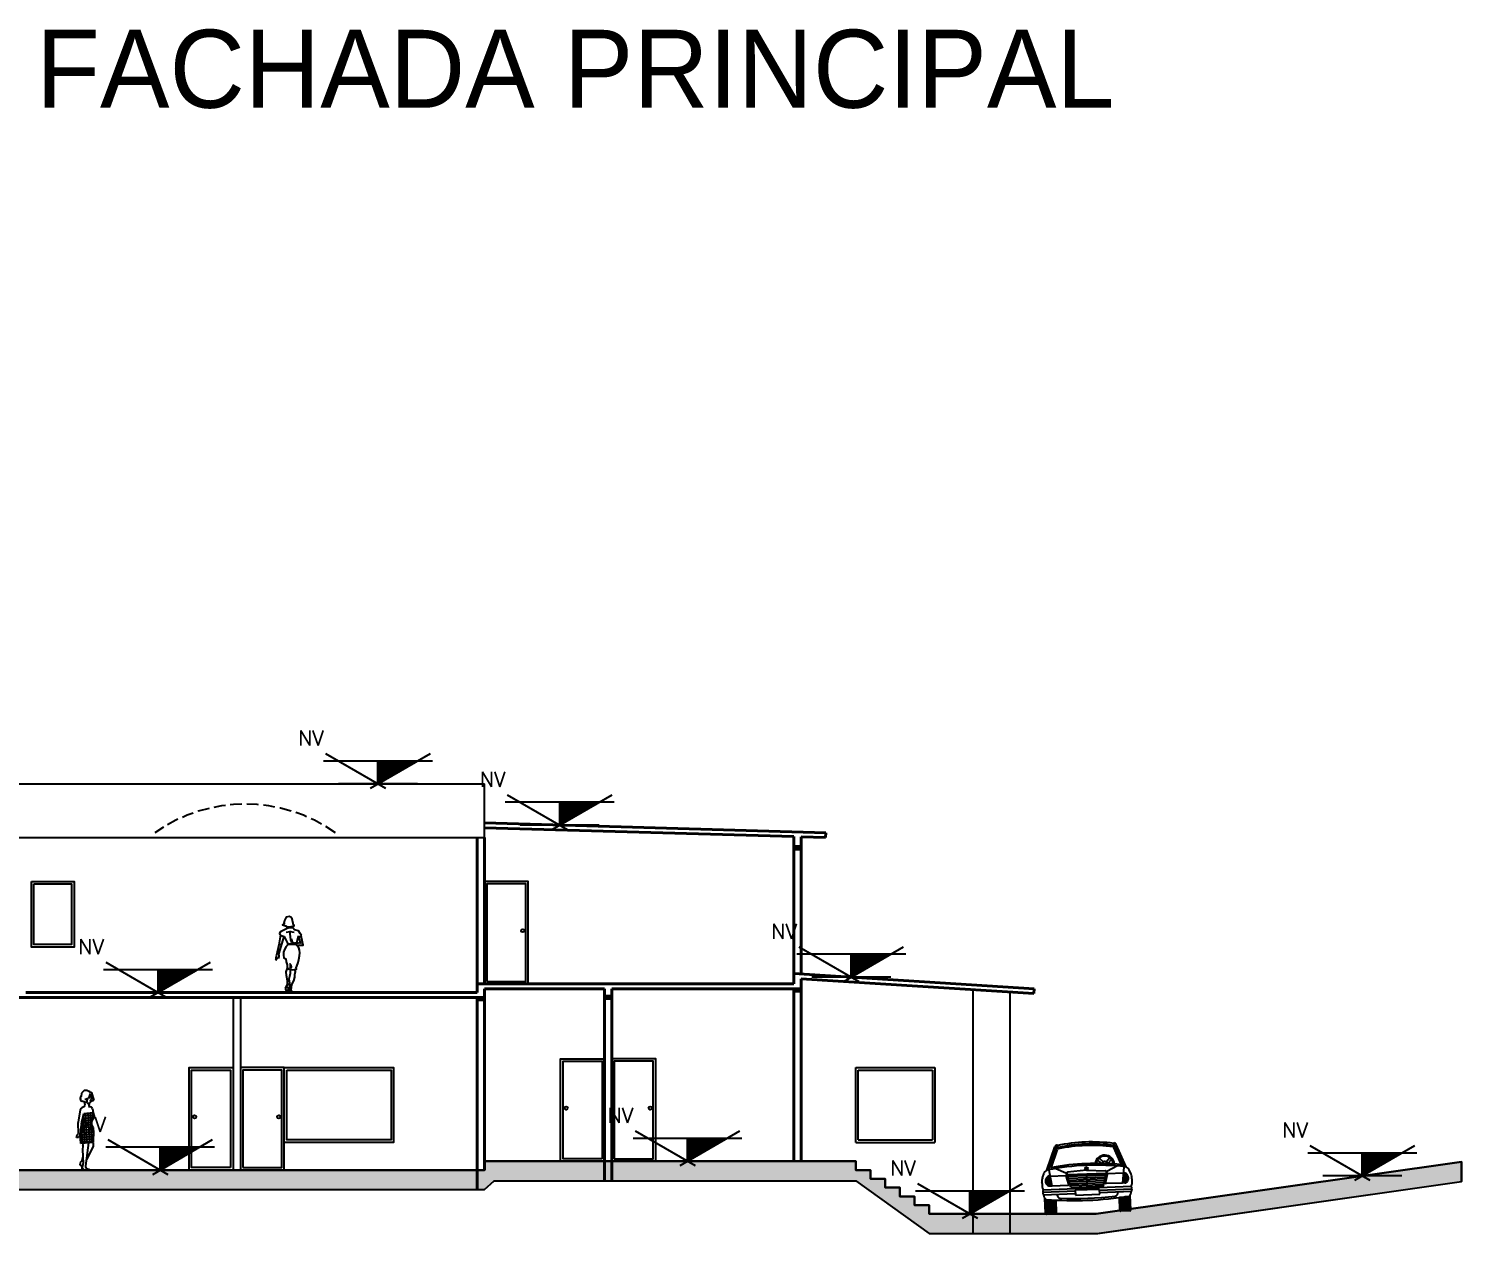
# Model space of a CAD drawing. Header units: millimetres. Extents: x 959 to 1071, y -109 to -6.
# Drawn here: x 1041.33 to 1070.71, y -81.2 to -56.48 of the extents above; entities that cross this region are included whole.
import ezdxf

# ---------------------------------------------------------------- set-up
doc = ezdxf.new("R2010")
doc.units = ezdxf.units.MM
doc.linetypes.add('ACAD_ISO02W100', pattern=[15, 12, -3])
for name, color, linetype in [('muebless', 90, 'Continuous'), ('prory1', 4, 'Continuous'), ('proy2', 6, 'Continuous'), ('punteado', 8, 'ACAD_ISO02W100')]:
    doc.layers.add(name, color=color, linetype=linetype)
doc.layers.add('muro', color=1, linetype='Continuous', lineweight=40)
doc.styles.add('X', font='simplex')

# ---------------------------------------------------------------- blocks, each defined once
blk = doc.blocks.new('*X36')
at = {"color": 0}
for p, q in [((2.846, 1.479), (3.06, 1.491)), ((2.879, 0.915), (2.847, 1.481)), ((2.927, 0.917), (2.893, 1.522)), ((2.976, 0.92), (2.942, 1.527)), ((3.025, 0.923), (2.99, 1.532)), ((3.046, 1.408), (3.039, 1.536)), ((2.79, 1.183), (3.055, 1.198)), ((2.796, 1.232), (3.048, 1.247)), ((2.83, 0.912), (2.81, 1.256)), ((2.829, 1.381), (3.035, 1.392)), ((2.831, 1.283), (3.024, 1.294)), ((2.834, 1.43), (3.066, 1.443)), ((2.839, 1.332), (3.011, 1.342)), ((2.784, 1.085), (3.055, 1.1)), ((2.785, 1.134), (3.057, 1.149)), ((2.787, 1.036), (3.054, 1.052)), ((2.79, 0.988), (3.053, 1.003)), ((2.793, 0.939), (3.051, 0.954))]:
    blk.add_line(p, q, dxfattribs=at)
blk = doc.blocks.new('Eschum08')
at = {"color": 0, "linetype": 'ByBlock'}
for p, q in [((-0.105, 1.484), (-0.088, 1.523)), ((-0.081, 1.58), (-0.091, 1.514)), ((-0.028, 1.635), (-0.081, 1.58)), ((0.026, 1.635), (-0.028, 1.635)), ((0.056, 1.475), (0.002, 1.451)), ((0.085, 1.613), (0.027, 1.635)), ((0.095, 1.575), (0.057, 1.475)), ((0.074, 1.618), (0.124, 1.599)), ((0.094, 1.561), (0.125, 1.451)), ((0.124, 1.599), (0.167, 1.433)), ((-0.108, 1.244), (-0.149, 0.987)), ((-0.02, 1.31), (-0.079, 1.282)), ((0.024, 1.386), (-0.074, 1.416)), ((0.159, 1.18), (-0.035, 1.162)), ((-0.007, 1.337), (-0.024, 1.403)), ((-0.022, 1.31), (-0.007, 1.337)), ((0.002, 1.451), (-0.012, 1.451)), ((0.031, 1.462), (0.022, 1.387)), ((0.03, 1.375), (0.093, 1.38)), ((0.062, 1.378), (0.075, 1.289)), ((0.118, 1.294), (0.071, 1.31)), ((0.091, 1.369), (0.094, 1.373)), ((0.104, 1.438), (0.124, 1.451)), ((0.107, 1.414), (0.104, 1.438)), ((0.165, 1.43), (0.104, 1.403)), ((0.125, 1.467), (0.125, 1.466)), ((0.14, 1.263), (0.158, 1.185)), ((0.159, 1.181), (0.175, 1.109)), ((-0.143, 0.756), (-0.15, 0.978)), ((-0.095, 0.882), (-0.11, 0.736)), ((-0.06, 0.926), (-0.095, 0.88)), ((-0.086, 0.955), (-0.094, 0.88)), ((-0.086, 0.956), (-0.067, 1.033)), ((-0.065, 1.039), (-0.035, 1.163)), ((-0.065, 1.04), (-0.05, 0.964)), ((0.136, 1.023), (0.124, 0.995)), ((0.158, 0.887), (0.125, 0.952)), ((0.167, 1.069), (0.136, 1.023)), ((-0.188, 0.672), (-0.171, 0.728)), ((-0.145, 0.672), (-0.188, 0.672)), ((-0.171, 0.728), (-0.143, 0.756)), ((-0.11, 0.736), (-0.145, 0.672)), ((-0.096, 0.553), (-0.108, 0.746)), ((0.166, 0.819), (0.159, 0.568)), ((0.164, 0.836), (0.164, 0.865)), ((0.161, 0.568), (-0.096, 0.553)), ((-0.053, 0.497), (-0.065, 0.428)), ((-0.065, 0.428), (-0.047, 0.143)), ((-0.063, 0.556), (-0.054, 0.518)), ((0.046, 0.458), (-0.003, 0.095)), ((0.157, 0.486), (0.017, 0.219)), ((0.058, 0.562), (0.046, 0.459)), ((0.159, 0.556), (0.157, 0.486)), ((-0.108, 0.158), (-0.118, 0.105)), ((-0.118, 0.105), (-0.091, 0.12)), ((-0.088, 0.181), (-0.108, 0.158)), ((-0.091, 0.12), (-0.083, 0.085)), ((-0.056, 0.277), (-0.086, 0.177)), ((-0.083, 0.085), (-0.068, 0.062)), ((-0.068, 0.038), (-0.048, 0.129)), ((-0.056, -0.002), (-0.068, 0.038)), ((-0.054, 0.035), (-0.056, -0.002)), ((-0.021, 0.006), (-0.054, 0.035)), ((0.076, 0.006), (-0.021, 0.006)), ((0.001, 0.068), (0.015, 0.035)), ((0.015, 0.035), (0.074, 0.022)), ((0.074, 0.022), (0.076, 0.006))]:
    blk.add_line(p, q, dxfattribs=at)
for centre, start, end in [((-0.06, 1.464), 156.4754, 252.883), ((-0.059, 1.236), 114.4164, 170.9687), ((0.056, 1.415), 322.4922, 0), ((0.092, 1.252), 12.6663, 57.6365), ((-0.1, 0.979), 170.9687, 181.664), ((-0.1, 0.956), 322.8024, 9.2021), ((0.169, 0.975), 156.2124, 206.993), ((0.114, 0.864), 1.3958, 26.993), ((0.126, 1.097), 325.5268, 14.9497), ((0.116, 0.82), 358.4296, 22.1199), ((-0.102, 0.506), 350.2602, 13.495), ((-0.102, 0.507), 350.2602, 6.7146), ((-0.004, 0.465), 352.4541, 353.4331), ((-0.097, 0.139), 347.5239, 3.6346), ((0.047, 0.088), 172.4541, 203.6527)]:
    blk.add_arc(centre, 0.05, start, end, dxfattribs=at)
blk.add_blockref('*X36', (-2.891, -0.357), dxfattribs=at)
blk = doc.blocks.new('P2')
for p, q in [((0.0116, 1.2651), (-0.0066, 1.2971)), ((-0.082, 1.2579), (-0.0748, 1.2884)), ((-0.2707, 0.7222), (-0.1636, 1.0874)), ((0.0814, 0.9234), (0.097, 0.9544)), ((-0.3366, 0.599), (-0.299, 0.6592)), ((-0.2794, 0.6337), (-0.299, 0.6592)), ((-0.1085, 0.0454), (-0.0827, 0.0235)), ((-0.0506, 0.0468), (-0.0827, 0.0235)), ((-0.0506, 0.0468), (-0.077, -0.001)), ((-0.0827, 0.0235), (-0.0829, 0.0153)), ((-0.0428, -0.0632), (0.0038, -0.0554))]:
    blk.add_line(p, q)
for points in [[(-0.1515, 1.3584), (-0.1981, 1.3273), (-0.136, 1.304), (-0.1049, 1.2884), (-0.0506, 1.2884), (0.0426, 1.304), (0.0426, 1.3195), (0.0271, 1.3195), (0.0038, 1.4516), (-0.0273, 1.4826), (-0.0583, 1.4982), (-0.1204, 1.4826), (-0.1593, 1.4127), (-0.167, 1.3506), (-0.1593, 1.3506)], [(0.1901, 1.1098), (0.1668, 1.1486), (0.128, 1.203), (0.0504, 1.2263), (0.0116, 1.2651), (-0.0583, 1.2651), (-0.1049, 1.2496), (-0.167, 1.2185), (-0.2369, 1.1797), (-0.2602, 1.1486), (-0.2447, 1.1253), (-0.2387, 1.1238)], [(-0.2387, 1.1238), (-0.2707, 0.9149), (-0.321, 0.7014)], [(-0.1636, 1.0874), (-0.0894, 0.9389), (-0.035, 0.9389), (0.0581, 0.9544), (0.097, 0.9544), (0.128, 1.102)], [(0.0898, 0.9107), (0.2255, 0.9107), (0.1853, 1.1038)], [(0.1285, 1.0825), (0.128, 1.102)], [(0.1324, 1.0816), (0.1712, 0.934)], [(0.1647, 0.9587), (0.0918, 0.9441)], [(-0.0985, 0.4381), (-0.0506, 0.4107), (0.0116, 0.4029), (0.0504, 0.4107), (0.0892, 0.4184), (0.0814, 0.4417), (0.097, 0.4806), (0.1203, 0.5505), (0.1358, 0.6126), (0.1513, 0.6903), (0.1591, 0.7525), (0.1513, 0.8068), (0.1358, 0.8534), (0.097, 0.9), (0.0814, 0.9234), (-0.0894, 0.9156), (-0.1204, 0.8845), (-0.1593, 0.8224), (-0.1748, 0.768), (-0.1748, 0.7059), (-0.167, 0.6515), (-0.1282, 0.6282), (-0.1204, 0.566), (-0.1049, 0.5039), (-0.1049, 0.4573), (-0.0971, 0.434)], [(-0.0894, 0.9156), (-0.0894, 0.9389)], [(-0.136, 0.03), (-0.0971, 0.1077), (-0.0971, 0.1776), (-0.1127, 0.2864), (-0.1204, 0.3641), (-0.0971, 0.434)], [(-0.0428, -0.0632), (-0.0583, -0.0321), (-0.0506, 0.0223), (-0.0506, 0.0533), (-0.0506, 0.131), (-0.0583, 0.2165), (-0.0506, 0.2708), (-0.035, 0.333), (-0.035, 0.3563), (-0.0286, 0.4079)], [(0.0038, -0.0554), (-0.0195, -0.0088), (-0.0117, 0.0378), (-0.004, 0.1), (0.0348, 0.1776), (0.0581, 0.2553), (0.0581, 0.3097), (0.0659, 0.3718), (0.0581, 0.4107)], [(-0.0473, -0.0513), (-0.0198, -0.0119)]]:
    blk.add_lwpolyline(points)
for centre, radius, start, end in [((0.4296, 1.1416), 0.4762, 172.1719, 202.0679), ((-0.0378, 0.9151), 0.2653, 71.8489, 108.1511), ((-0.1593, 1.1918), 0.1045, 220.5975, 267.6581), ((0.13, 1.1623), 0.0798, 268.9218, 318.8467), ((0.0871, 1.0438), 0.1034, 183.9871, 231.7729), ((-0.2351, 0.9215), 0.0218, 139.3485, 213.0298), ((-0.2854, 0.935), 0.0494, 329.1292, 2.8213), ((-0.3935, 0.6896), 0.1271, 333.9255, 14.8853), ((-0.1666, 0.6132), 0.1706, 150.1468, 184.7436), ((-0.1892, 0.4857), 0.1582, 338.3174, 16.9142), ((-0.1402, 0.4729), 0.1242, 338.4007, 15.2443), ((-0.0799, 0.0651), 0.0347, 57.2311, 214.5042), ((-0.0799, 0.0651), 0.0347, 32.3595, 122.7689), ((-0.1062, 0.0151), 0.0333, 153.449, 331.0312), ((-0.0384, -0.0172), 0.0193, 15.9368, 193.5692)]:
    blk.add_arc(centre, radius, start, end)
blk = doc.blocks.new('82342510')
at = {"xscale": 10, "zscale": 10}
blk.add_blockref('P2', (0.563, -0.042), dxfattribs=at)
blk = doc.blocks.new('Fi-hu-6')
at = {"xscale": 0.1000000000000014, "zscale": 0.1}
blk.add_blockref('82342510', (-0.133, -1.368), dxfattribs=at)
blk = doc.blocks.new('Mbenzf')
for p, q in [((-0.815, 0.901), (-0.631, 1.37)), ((-0.769, 0.908), (-0.576, 1.402)), ((-0.717, 0.959), (-0.579, 1.312)), ((-0.576, 1.402), (-0.585, 1.402)), ((0.769, 0.908), (0.576, 1.402)), ((0.576, 1.402), (0.585, 1.402)), ((0.717, 0.959), (0.579, 1.312)), ((0.815, 0.901), (0.631, 1.37)), ((-0.769, 0.908), (-0.725, 0.575)), ((-0.625, 0.928), (-0.427, 0.827)), ((-0.024, 0.888), (-0.004, 0.904)), ((-0.024, 0.888), (0, 0.897)), ((0, 0.93), (-0.004, 0.904)), ((0, 0.93), (0.004, 0.904)), ((0.024, 0.888), (0, 0.897)), ((0.024, 0.888), (0.004, 0.904)), ((0.314, 0.989), (0.234, 1.069)), ((0.35, 1.025), (0.27, 1.105)), ((0.406, 1.025), (0.486, 1.105)), ((0.625, 0.928), (0.427, 0.827)), ((0.442, 0.989), (0.522, 1.069)), ((0.769, 0.908), (0.725, 0.575)), ((-0.911, 0.747), (-0.874, 0.842)), ((-0.851, 0.675), (-0.738, 0.675)), ((-0.849, 0.695), (-0.741, 0.695)), ((-0.849, 0.655), (-0.736, 0.655)), ((-0.844, 0.715), (-0.743, 0.715)), ((-0.844, 0.635), (-0.733, 0.635)), ((-0.835, 0.735), (-0.746, 0.735)), ((-0.835, 0.615), (-0.73, 0.615)), ((-0.819, 0.755), (-0.749, 0.755)), ((-0.819, 0.595), (-0.728, 0.595)), ((-0.772, 0.775), (-0.751, 0.775)), ((-0.74, 0.775), (-0.433, 0.775)), ((-0.378, 0.587), (-0.423, 0.767)), ((-0.336, 0.533), (-0.407, 0.817)), ((0, 0.866), (-0.389, 0.841)), ((-0.383, 0.791), (0.383, 0.791)), ((-0.374, 0.756), (0.374, 0.756)), ((-0.365, 0.717), (0.365, 0.717)), ((-0.355, 0.679), (0.355, 0.679)), ((-0.345, 0.64), (0.345, 0.64)), ((-0.336, 0.602), (0.336, 0.602)), ((-0.005, 0.866), (-0.005, 0.872)), ((0, 0.866), (0.389, 0.841)), ((0, 0.525), (0, 0.791)), ((0.005, 0.866), (0.005, 0.872)), ((0.336, 0.533), (0.407, 0.817)), ((0.378, 0.587), (0.423, 0.767)), ((0.74, 0.775), (0.433, 0.775)), ((0.819, 0.595), (0.728, 0.595)), ((0.835, 0.615), (0.73, 0.615)), ((0.844, 0.635), (0.733, 0.635)), ((0.849, 0.655), (0.736, 0.655)), ((0.851, 0.675), (0.738, 0.675)), ((0.849, 0.695), (0.741, 0.695)), ((0.844, 0.715), (0.743, 0.715)), ((0.835, 0.735), (0.746, 0.735)), ((0.819, 0.755), (0.749, 0.755)), ((0.772, 0.775), (0.751, 0.775)), ((0.911, 0.747), (0.874, 0.842)), ((-0.908, 0.45), (-0.25, 0.45)), ((-0.904, 0.5), (0.904, 0.5)), ((-0.902, 0.4), (-0.25, 0.4)), ((-0.875, 0.02), (-0.875, 0.322)), ((-0.875, 0.31), (-0.863, 0.31)), ((-0.875, 0.3), (-0.85, 0.3)), ((-0.772, 0.575), (-0.725, 0.575)), ((-0.716, 0.575), (-0.388, 0.575)), ((-0.326, 0.563), (0.326, 0.563)), ((-0.326, 0.525), (0.326, 0.525)), ((-0.25, 0.464), (-0.25, 0.364)), ((0.25, 0.464), (-0.25, 0.464)), ((-0.25, 0.364), (0.25, 0.364)), ((0.25, 0.364), (0.25, 0.464)), ((0.25, 0.45), (0.908, 0.45)), ((0.25, 0.4), (0.902, 0.4)), ((0.716, 0.575), (0.388, 0.575)), ((0.772, 0.575), (0.725, 0.575)), ((0.875, 0.3), (0.85, 0.3)), ((0.875, 0.31), (0.863, 0.31)), ((0.875, 0.02), (0.875, 0.322)), ((-0.875, 0.29), (-0.761, 0.29)), ((-0.875, 0.28), (-0.65, 0.28)), ((-0.875, 0.27), (-0.65, 0.27)), ((-0.875, 0.26), (-0.65, 0.26)), ((-0.875, 0.25), (-0.65, 0.25)), ((-0.875, 0.24), (-0.65, 0.24)), ((-0.875, 0.23), (-0.65, 0.23)), ((-0.875, 0.22), (-0.65, 0.22)), ((-0.875, 0.21), (-0.65, 0.21)), ((-0.875, 0.2), (-0.65, 0.2)), ((-0.875, 0.19), (-0.65, 0.19)), ((-0.875, 0.18), (-0.65, 0.18)), ((-0.875, 0.17), (-0.65, 0.17)), ((-0.875, 0.16), (-0.65, 0.16)), ((-0.875, 0.15), (-0.65, 0.15)), ((-0.875, 0.14), (-0.65, 0.14)), ((-0.875, 0.13), (-0.65, 0.13)), ((-0.875, 0.12), (-0.65, 0.12)), ((-0.875, 0.11), (-0.65, 0.11)), ((-0.875, 0.1), (-0.65, 0.1)), ((-0.875, 0.09), (-0.65, 0.09)), ((-0.875, 0.08), (-0.65, 0.08)), ((-0.875, 0.07), (-0.65, 0.07)), ((-0.875, 0.06), (-0.65, 0.06)), ((-0.875, 0.05), (-0.65, 0.05)), ((-0.875, 0.04), (-0.65, 0.04)), ((-0.875, 0.03), (-0.65, 0.03)), ((-0.875, 0.02), (-0.65, 0.02)), ((-0.872, 0.01), (-0.653, 0.01)), ((-0.855, 0), (-0.67, 0)), ((-0.65, 0.02), (-0.65, 0.279)), ((0.875, 0.28), (0.65, 0.28)), ((0.65, 0.02), (0.65, 0.279)), ((0.875, 0.27), (0.65, 0.27)), ((0.875, 0.26), (0.65, 0.26)), ((0.875, 0.25), (0.65, 0.25)), ((0.875, 0.24), (0.65, 0.24)), ((0.875, 0.23), (0.65, 0.23)), ((0.875, 0.22), (0.65, 0.22)), ((0.875, 0.21), (0.65, 0.21)), ((0.875, 0.2), (0.65, 0.2)), ((0.875, 0.19), (0.65, 0.19)), ((0.875, 0.18), (0.65, 0.18)), ((0.875, 0.17), (0.65, 0.17)), ((0.875, 0.16), (0.65, 0.16)), ((0.875, 0.15), (0.65, 0.15)), ((0.875, 0.14), (0.65, 0.14)), ((0.875, 0.13), (0.65, 0.13)), ((0.875, 0.12), (0.65, 0.12)), ((0.875, 0.11), (0.65, 0.11)), ((0.875, 0.1), (0.65, 0.1)), ((0.875, 0.09), (0.65, 0.09)), ((0.875, 0.08), (0.65, 0.08)), ((0.875, 0.07), (0.65, 0.07)), ((0.875, 0.06), (0.65, 0.06)), ((0.875, 0.05), (0.65, 0.05)), ((0.875, 0.04), (0.65, 0.04)), ((0.875, 0.03), (0.65, 0.03)), ((0.875, 0.02), (0.65, 0.02)), ((0.872, 0.01), (0.653, 0.01)), ((0.855, 0), (0.67, 0)), ((0.875, 0.29), (0.761, 0.29))]:
    blk.add_line(p, q)
for radius in [0.03, 0.028]:
    blk.add_circle((0, 0.902), radius)
for centre, radius, start, end in [((-0.585, 1.352), 0.05, 90, 158.6419), ((0, -1.906), 3.31, 79.6168, 100.3832), ((0, -1.906), 3.35, 80.0391, 99.9609), ((-0.56, 1.305), 0.02, 99.8947, 158.6419), ((0, -1.906), 3.28, 80.1053, 99.8947), ((0.56, 1.305), 0.02, 21.3581, 80.1053), ((0.585, 1.352), 0.05, 21.3581, 90), ((-0.781, 0.805), 0.1, 98.7286, 158.6419), ((0, -4.281), 5.246, 81.2714, 98.7286), ((-0.712, 0.957), 0.005, 158.6419, 277.7444), ((0, -4.281), 5.281, 82.2556, 97.7444), ((0.378, 0.961), 0.2, 2.1025, 169.6477), ((0.378, 0.961), 0.18, 3.0295, 168.7207), ((0.378, 0.961), 0.0695, 16.9819, 154.7683), ((0.712, 0.957), 0.005, 262.2556, 21.3581), ((0.781, 0.805), 0.1, 21.3581, 81.2714), ((-0.725, 0.674), 0.2, 158.6419, 186.4637), ((-0.662, 0.603), 0.263, 174.0968, 203.0659), ((-1.023, 0.64), 0.1, 354.0968, 6.4637), ((-0.724, 0.675), 0.127, 161.9214, 180), ((-0.724, 0.675), 0.127, 180, 198.0786), ((-0.747, 0.683), 0.102, 141.7588, 161.9214), ((-0.747, 0.667), 0.102, 198.0786, 218.2412), ((-0.762, 0.694), 0.083, 117.7261, 141.7588), ((-0.762, 0.656), 0.083, 218.2412, 242.2739), ((-0.772, 0.712), 0.0627, 90, 117.7261), ((-0.74, 0.765), 0.01, 90, 187.4958), ((-0.433, 0.765), 0.01, 14.0362, 90), ((-0.45, 0.782), 0.05, 14.0362, 63.0369), ((-0.387, 0.821), 0.02, 93.6086, 194.0362), ((0.387, 0.821), 0.02, 345.9638, 86.3914), ((0.45, 0.782), 0.05, 116.9631, 165.9638), ((0.433, 0.765), 0.01, 90, 165.9638), ((0.74, 0.765), 0.01, 352.5042, 90), ((0.772, 0.712), 0.0627, 62.2739, 90), ((0.762, 0.694), 0.083, 38.2412, 62.2739), ((0.762, 0.656), 0.083, 297.7261, 321.7588), ((0.747, 0.683), 0.102, 18.0786, 38.2412), ((0.747, 0.667), 0.102, 321.7588, 341.9214), ((0.724, 0.675), 0.127, 360, 18.0786), ((0.724, 0.675), 0.127, 341.9214, 360), ((0.662, 0.603), 0.263, 336.9341, 5.9032), ((0.725, 0.674), 0.2, 353.5363, 21.3581), ((1.023, 0.64), 0.1, 173.5363, 185.9032), ((-0.884, 0.428), 0.0329, 137.6416, 237.6221), ((-0.872, 0.472), 0.0428, 139.2965, 211.1292), ((-0.789, 0.395), 0.113, 177.3092, 237.1976), ((0, 7.5), 7.25, 263.2671, 276.7329), ((-0.772, 0.638), 0.0627, 242.2739, 270), ((-0.716, 0.585), 0.01, 187.4958, 270), ((-0.539, 0.394), 0.0866, 175.9416, 250.0211), ((0, 7.5), 7.21, 265.4753, 274.5247), ((-0.388, 0.585), 0.01, 270, 14.0362), ((-0.326, 0.535), 0.01, 194.0362, 270), ((0.326, 0.535), 0.01, 270, 345.9638), ((0.388, 0.585), 0.01, 165.9638, 270), ((0.539, 0.394), 0.0866, 289.9789, 4.0584), ((0.716, 0.585), 0.01, 270, 352.5042), ((0.772, 0.638), 0.0627, 270, 297.7261), ((0.789, 0.395), 0.113, 302.8024, 2.6908), ((0.884, 0.428), 0.0329, 302.3779, 42.3584), ((0.872, 0.472), 0.0428, 328.8708, 40.7035), ((-0.855, 0.02), 0.02, 180, 270), ((-0.67, 0.02), 0.02, 270, 0), ((0.67, 0.02), 0.02, 180, 270), ((0.855, 0.02), 0.02, 270, 0)]:
    blk.add_arc(centre, radius, start, end)
blk = doc.blocks.new('*X45')
at = {"color": 0, "linetype": 'Continuous'}
for p, q in [((7.78, 5.6544), (7.78, 5.7542)), ((7.785, 5.6573), (7.785, 5.7542)), ((7.79, 5.6602), (7.79, 5.7542)), ((7.795, 5.6631), (7.795, 5.7542)), ((7.8, 5.666), (7.8, 5.7542)), ((7.805, 5.6689), (7.805, 5.7542)), ((7.81, 5.6718), (7.81, 5.7542)), ((7.815, 5.6747), (7.815, 5.7542)), ((7.82, 5.6776), (7.82, 5.7542)), ((7.825, 5.6805), (7.825, 5.7542)), ((7.83, 5.6834), (7.83, 5.7542)), ((7.835, 5.6863), (7.835, 5.7542)), ((7.84, 5.6892), (7.84, 5.7542)), ((7.845, 5.6921), (7.845, 5.7542)), ((7.85, 5.695), (7.85, 5.7542)), ((7.855, 5.6979), (7.855, 5.7542)), ((7.86, 5.7008), (7.86, 5.7542)), ((7.865, 5.7037), (7.865, 5.7542)), ((7.87, 5.7066), (7.87, 5.7542)), ((7.875, 5.7095), (7.875, 5.7542)), ((7.88, 5.7124), (7.88, 5.7542)), ((7.885, 5.7153), (7.885, 5.7542)), ((7.89, 5.7182), (7.89, 5.7542)), ((7.895, 5.7211), (7.895, 5.7542)), ((7.9, 5.724), (7.9, 5.7542)), ((7.905, 5.7269), (7.905, 5.7542)), ((7.91, 5.7298), (7.91, 5.7542)), ((7.915, 5.7327), (7.915, 5.7542)), ((7.92, 5.7356), (7.92, 5.7542)), ((7.925, 5.7385), (7.925, 5.7542)), ((7.93, 5.7414), (7.93, 5.7542)), ((7.935, 5.7442), (7.935, 5.7542)), ((7.94, 5.7471), (7.94, 5.7542)), ((7.945, 5.75), (7.945, 5.7542)), ((7.95, 5.7529), (7.95, 5.7542))]:
    blk.add_line(p, q, dxfattribs=at)

msp = doc.modelspace()

# ---------------------------------------------------------------- hatches: boundary and pattern name
at = {"layer": 'muebless'}
h = msp.add_hatch(color=256, dxfattribs=at)
h.dxf.hatch_style = 2
h.paths.add_polyline_path([(1058.298, -80.118), (1059.798, -81.198), (1063.257, -81.198), (1070.715, -80.133), (1070.715, -79.729), (1063.228, -80.798), (1059.798, -80.798), (1059.798, -80.618), (1059.498, -80.618), (1059.498, -80.438), (1059.198, -80.438), (1059.198, -80.258), (1058.898, -80.258), (1058.898, -80.078), (1058.598, -80.078), (1058.598, -79.898), (1058.298, -79.898), (1058.298, -79.718), (1050.68, -79.718), (1050.68, -79.898), (1040.601, -79.898), (1040.601, -79.718), (1040.301, -79.718), (1040.301, -79.538), (1040.001, -79.538), (1040.001, -79.358), (1039.701, -79.358), (1039.701, -79.178), (1031.889, -79.178), (1025.254, -78.709), (1025.254, -79.11), (1031.875, -79.578), (1039.701, -79.578), (1040.601, -80.298), (1050.68, -80.298), (1050.879, -80.118)])

# ---------------------------------------------------------------- linework, layer by layer
for p, q in [((1047.423, -71.354), (1048.652, -72.067)), ((1048.345, -72.067), (1049.574, -71.354)), ((1049.615, -71.509), (1047.382, -71.509)), ((1051.15, -72.199), (1052.379, -72.911)), ((1052.072, -72.911), (1053.301, -72.199)), ((1053.342, -72.353), (1051.109, -72.353)), ((1059.32, -75.473), (1057.086, -75.473)), ((1057.128, -75.319), (1058.357, -76.031)), ((1058.049, -76.031), (1059.278, -75.319)), ((1045.106, -75.789), (1042.872, -75.789)), ((1042.914, -75.634), (1044.143, -76.347)), ((1043.835, -76.347), (1045.064, -75.634)), ((1042.956, -79.274), (1044.185, -79.987)), ((1043.878, -79.987), (1045.107, -79.274)), ((1055.962, -79.249), (1053.729, -79.249)), ((1053.77, -79.094), (1054.999, -79.807)), ((1054.692, -79.807), (1055.921, -79.094)), ((1045.148, -79.429), (1042.915, -79.429)), ((1069.799, -79.55), (1067.566, -79.55)), ((1067.607, -79.396), (1068.836, -80.108)), ((1068.529, -80.108), (1069.758, -79.396)), ((1059.563, -80.174), (1060.792, -80.887)), ((1060.484, -80.887), (1061.713, -80.174)), ((1061.755, -80.329), (1059.521, -80.329))]:
    msp.add_line(p, q)
at = {"linetype": 'Continuous'}
for p, q in [((1048.498, -71.978), (1048.498, -71.509)), ((1052.225, -72.822), (1052.225, -72.353)), ((1058.203, -75.942), (1058.203, -75.473)), ((1043.989, -76.258), (1043.989, -75.789)), ((1054.846, -79.718), (1054.846, -79.249)), ((1044.031, -79.898), (1044.031, -79.429)), ((1068.682, -80.019), (1068.682, -79.55)), ((1060.638, -80.798), (1060.638, -80.329))]:
    msp.add_line(p, q, dxfattribs=at)
at = {"color": 7}
for p, q in [((1049.308, -71.978), (1047.689, -71.978)), ((1053.035, -72.822), (1051.416, -72.822)), ((1059.012, -75.942), (1057.394, -75.942)), ((1044.798, -76.258), (1043.18, -76.258)), ((1044.841, -79.898), (1043.222, -79.898)), ((1055.655, -79.718), (1054.036, -79.718)), ((1069.492, -80.019), (1067.873, -80.019)), ((1061.447, -80.798), (1059.829, -80.798))]:
    msp.add_line(p, q, dxfattribs=at)
at = {"linetype": 'Continuous'}
for points in [[(1048.498, -71.978), (1048.498, -71.509), (1049.308, -71.509)], [(1052.225, -72.822), (1052.225, -72.353), (1053.035, -72.353)], [(1058.203, -75.942), (1058.203, -75.473), (1059.012, -75.473)], [(1043.989, -76.258), (1043.989, -75.789), (1044.798, -75.789)], [(1054.846, -79.718), (1054.846, -79.249), (1055.655, -79.249)], [(1044.031, -79.898), (1044.031, -79.429), (1044.841, -79.429)], [(1068.682, -80.019), (1068.682, -79.55), (1069.492, -79.55)], [(1060.638, -80.798), (1060.638, -80.329), (1061.447, -80.329)]]:
    msp.add_lwpolyline(points, close=True, dxfattribs=at)
at = {"layer": 'muebless'}
for p, q in [((1041.126, -71.978), (1050.68, -71.978)), ((1050.68, -73.078), (1050.68, -71.978)), ((1050.68, -72.978), (1050.68, -72.778)), ((1041.126, -73.078), (1050.68, -73.078)), ((1057.179, -76.078), (1057.179, -75.978)), ((1045.526, -76.358), (1045.526, -79.898)), ((1045.676, -76.358), (1045.676, -79.898)), ((1060.699, -76.199), (1060.699, -81.198)), ((1061.452, -76.246), (1061.452, -81.198)), ((1058.298, -77.798), (1059.916, -77.798)), ((1058.298, -79.332), (1058.298, -77.798)), ((1058.348, -79.282), (1058.348, -77.848)), ((1058.348, -77.848), (1059.866, -77.848)), ((1059.866, -77.848), (1059.866, -79.282)), ((1059.916, -77.798), (1059.916, -79.332)), ((1058.348, -79.282), (1059.866, -79.282)), ((1058.298, -79.332), (1059.916, -79.332)), ((1040.601, -79.898), (1050.68, -79.898)), ((1050.68, -79.898), (1050.68, -79.718)), ((1050.68, -79.718), (1058.298, -79.718)), ((1058.298, -79.718), (1058.298, -79.898)), ((1058.298, -79.718), (1058.298, -79.898)), ((1058.298, -79.898), (1058.598, -79.898)), ((1058.598, -79.898), (1058.598, -80.078)), ((1063.228, -80.798), (1070.715, -79.729)), ((1070.715, -79.729), (1070.715, -80.133)), ((1050.68, -80.298), (1050.879, -80.118)), ((1050.879, -80.118), (1058.298, -80.118)), ((1058.298, -80.118), (1059.798, -81.198)), ((1058.598, -80.078), (1058.898, -80.078)), ((1058.898, -80.078), (1058.898, -80.258)), ((1063.285, -81.194), (1070.715, -80.133)), ((1040.601, -80.298), (1050.68, -80.298)), ((1058.898, -80.258), (1059.198, -80.258)), ((1059.198, -80.258), (1059.198, -80.438)), ((1059.198, -80.438), (1059.498, -80.438)), ((1059.498, -80.438), (1059.498, -80.618)), ((1059.498, -80.618), (1059.798, -80.618)), ((1059.798, -80.618), (1059.798, -80.798)), ((1059.798, -80.798), (1063.228, -80.798)), ((1059.798, -81.198), (1063.228, -81.198))]:
    msp.add_line(p, q, dxfattribs=at)
for points in [[(1041.392, -73.978), (1042.264, -73.978), (1042.264, -75.323), (1041.392, -75.323)], [(1041.442, -74.028), (1042.214, -74.028), (1042.214, -75.273), (1041.442, -75.273)], [(1050.68, -76.078), (1051.58, -76.078), (1051.58, -73.978), (1050.68, -73.978)], [(1050.73, -76.028), (1051.53, -76.028), (1051.53, -74.028), (1050.73, -74.028)], [(1045.526, -79.898), (1044.626, -79.898), (1044.626, -77.798), (1045.526, -77.798)], [(1045.476, -79.848), (1044.676, -79.848), (1044.676, -77.848), (1045.476, -77.848)], [(1045.676, -79.898), (1046.576, -79.898), (1046.576, -77.798), (1045.676, -77.798)], [(1045.726, -79.848), (1046.526, -79.848), (1046.526, -77.848), (1045.726, -77.848)], [(1046.576, -77.798), (1048.819, -77.798), (1048.819, -79.332), (1046.576, -79.332)], [(1046.626, -77.848), (1048.769, -77.848), (1048.769, -79.282), (1046.626, -79.282)], [(1053.143, -79.718), (1052.243, -79.718), (1052.243, -77.618), (1053.143, -77.618)], [(1053.093, -79.668), (1052.293, -79.668), (1052.293, -77.668), (1053.093, -77.668)], [(1053.293, -79.718), (1054.193, -79.718), (1054.193, -77.618), (1053.293, -77.618)], [(1053.343, -79.668), (1054.143, -79.668), (1054.143, -77.668), (1053.343, -77.668)]]:
    msp.add_lwpolyline(points, close=True, dxfattribs=at)
msp.add_lwpolyline([(1040.601, -80.298), (1050.68, -80.298), (1050.879, -80.118), (1058.298, -80.118), (1059.798, -81.198), (1063.257, -81.198), (1070.715, -80.133), (1070.715, -79.729), (1063.228, -80.798), (1059.798, -80.798), (1059.798, -80.618), (1059.498, -80.618), (1059.498, -80.438), (1059.198, -80.438), (1059.198, -80.258), (1058.898, -80.258), (1058.898, -80.078), (1058.598, -80.078), (1058.598, -79.898), (1058.298, -79.898), (1058.298, -79.718), (1050.68, -79.718), (1050.68, -79.898), (1040.601, -79.898)], dxfattribs=at)
for centre in [(1051.467, -74.988), (1052.356, -78.628), (1054.081, -78.628), (1044.738, -78.808), (1046.463, -78.808)]:
    msp.add_circle(centre, 0.0325, dxfattribs=at)
at = {"layer": 'muro'}
for p, q in [((1050.68, -72.778), (1057.679, -72.978)), ((1050.53, -73.078), (1050.53, -76.258)), ((1050.677, -72.878), (1057.029, -73.059)), ((1050.68, -73.078), (1050.68, -76.078)), ((1057.029, -73.059), (1057.029, -76.078)), ((1057.179, -73.063), (1057.179, -75.878)), ((1057.179, -73.063), (1057.179, -73.263)), ((1057.179, -73.063), (1057.676, -73.078)), ((1057.676, -73.078), (1057.679, -72.978)), ((1057.179, -73.263), (1057.029, -73.263)), ((1057.179, -73.313), (1057.029, -73.313)), ((1050.53, -76.078), (1057.029, -76.078)), ((1057.029, -75.868), (1061.952, -76.178)), ((1057.179, -75.978), (1061.946, -76.277)), ((1057.179, -75.978), (1057.179, -79.718)), ((1041.126, -76.358), (1050.68, -76.358)), ((1041.276, -76.258), (1050.53, -76.258)), ((1050.53, -76.358), (1050.53, -80.298)), ((1050.68, -76.178), (1050.68, -79.898)), ((1050.68, -76.178), (1053.143, -76.178)), ((1053.143, -76.178), (1053.143, -80.118)), ((1053.143, -76.178), (1053.143, -76.378)), ((1053.143, -76.328), (1053.293, -76.328)), ((1053.143, -76.378), (1053.293, -76.378)), ((1053.293, -76.178), (1053.293, -80.118)), ((1053.293, -76.378), (1053.293, -76.178)), ((1053.293, -76.178), (1057.179, -76.178)), ((1057.029, -76.178), (1057.029, -79.718)), ((1057.029, -76.228), (1057.179, -76.228)), ((1061.946, -76.277), (1061.952, -76.178)), ((1050.53, -76.408), (1050.68, -76.408))]:
    msp.add_line(p, q, dxfattribs=at)
at = {"layer": 'proy2'}
msp.add_line((1061.452, -76.246), (1061.377, -76.246), dxfattribs=at)
at = {"layer": 'punteado', "ltscale": 0.02}
msp.add_arc((1045.775, -75.617), 3.225, 54.9213, 125.0787, dxfattribs=at)

# ---------------------------------------------------------------- block references
at = {"linetype": 'Continuous', "xscale": 4.624235094874621, "yscale": 4.624235094874621, "zscale": 4.624235094874621}
for p in [(1012.535, -98.117), (1016.262, -98.962), (1022.239, -102.082), (1008.025, -102.397), (1018.882, -105.857), (1008.068, -106.037), (1032.719, -106.159), (1024.674, -106.937)]:
    msp.add_blockref('*X45', p, dxfattribs=at)
at = {"layer": 'muebless'}
for name, p in [('Fi-hu-6', (1046.814, -74.784)), ('Eschum08', (1042.501, -79.904))]:
    msp.add_blockref(name, p, dxfattribs=at)
at = {"layer": 'muebless', "rotation": 2.289392491447848}
msp.add_blockref('Mbenzf', (1063.063, -80.768), dxfattribs=at)

# ---------------------------------------------------------------- texts
at = {"color": 4, "style": 'X'}
for p in [(1046.86, -71.192), (1050.587, -72.036), (1056.565, -75.156), (1042.351, -75.472), (1053.207, -78.932), (1042.393, -79.112), (1067.044, -79.233), (1059, -80.012)]:
    msp.add_attdef('NV', p, 'N.P.T. +- 0.00', height=0.30828, dxfattribs=at)
at = {"layer": 'prory1', "insert": (1041.489, -56.505), "char_height": 1.6, "width": 32.3741, "attachment_point": 1}
msp.add_mtext('FACHADA PRINCIPAL', dxfattribs=at)

doc.saveas('drawing.dxf')
